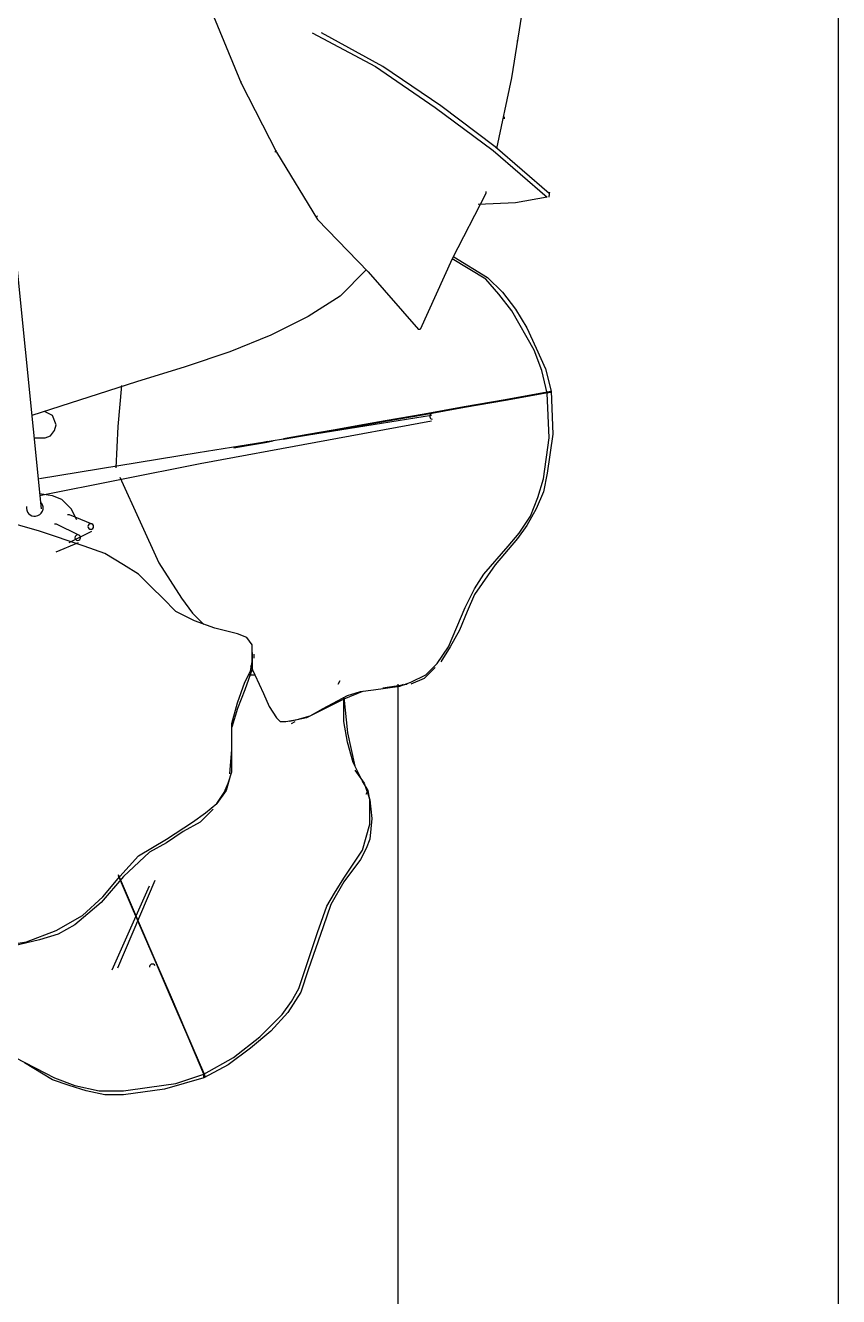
# Model space of a CAD drawing. Header units: millimetres. Extents: x 7649 to 34105, y 3983 to 25377.
# Drawn here: x 15786.7 to 16017.2, y 13234 to 13594.5 of the extents above; entities that cross this region are included whole.
import ezdxf

# ---------------------------------------------------------------- set-up
doc = ezdxf.new("R2010")
doc.units = ezdxf.units.MM

msp = doc.modelspace()

# ---------------------------------------------------------------- linework, layer by layer
at = {"layer": 'GEOMETRY', "color": 7}
for p, q in [((16017.16944, 13049.95556), (16017.16944, 13774.38472)), ((15839.36944, 13598.70139), (15847.83611, 13578.06389)), ((15924.56528, 13579.65139), (15927.74028, 13599.75972)), ((15867.94444, 13592.35139), (15885.93611, 13582.82639)), ((15888.05278, 13582.82639), (15870.59028, 13592.35139)), ((15926.15278, 13589.70556), (15926.15278, 13590.23472)), ((15885.93611, 13582.82639), (15902.86944, 13571.18472)), ((15904.45694, 13571.71389), (15888.05278, 13582.82639)), ((15847.83611, 13578.06389), (15847.83611, 13578.59306)), ((15920.33194, 13559.54306), (15924.56528, 13579.65139)), ((15847.83611, 13578.06389), (15857.89028, 13558.48472)), ((15902.86944, 13571.18472), (15919.27361, 13559.01389)), ((15919.80278, 13560.07222), (15904.45694, 13571.71389)), ((15922.44861, 13568.00972), (15922.44861, 13568.53889)), ((15857.36111, 13558.48472), (15857.89028, 13559.01389)), ((15857.89028, 13558.48472), (15869.53194, 13539.43472)), ((15919.27361, 13559.01389), (15934.61944, 13545.78472)), ((15935.14861, 13546.84306), (15919.80278, 13560.07222)), ((15917.15694, 13546.84306), (15907.63194, 13528.32222)), ((15917.15694, 13547.37222), (15917.15694, 13546.84306)), ((15934.61944, 13545.78472), (15925.62361, 13544.19722)), ((15935.15378, 13545.75062), (15935.18924, 13546.10021)), ((15935.18924, 13546.10021), (15935.22432, 13546.4498)), ((15935.22432, 13546.4498), (15935.25901, 13546.79939)), ((15935.25901, 13546.79939), (15935.29331, 13547.14898)), ((15925.62361, 13544.19722), (15915.04028, 13543.66806)), ((15869.00278, 13539.96389), (15869.53194, 13540.49306)), ((15869.53194, 13539.43472), (15883.81944, 13524.61806)), ((15907.63194, 13528.32222), (15898.63611, 13508.21389)), ((15917.15694, 13522.50139), (15907.63194, 13528.32222)), ((15908.16111, 13528.85139), (15917.68611, 13523.03056)), ((15784.33611, 13525.14722), (15791.21528, 13457.41389)), ((15883.29028, 13525.14722), (15875.88194, 13517.73889)), ((15883.81944, 13524.61806), (15898.10694, 13508.21389)), ((15920.86111, 13518.26806), (15917.15694, 13522.50139)), ((15917.68611, 13523.03056), (15921.91944, 13518.79722)), ((15875.88194, 13517.73889), (15866.88611, 13511.91806)), ((15924.56528, 13513.50556), (15920.86111, 13518.26806)), ((15921.91944, 13518.79722), (15925.62361, 13514.03472)), ((15930.91528, 13502.39306), (15924.56528, 13513.50556)), ((15925.62361, 13514.03472), (15928.79861, 13508.74306)), ((15866.88611, 13511.91806), (15856.30278, 13506.62639)), ((15856.30278, 13506.62639), (15844.66111, 13501.86389)), ((15898.63611, 13508.21389), (15898.10694, 13508.21389)), ((15928.79861, 13508.74306), (15931.44444, 13502.92222)), ((15931.44444, 13502.92222), (15934.09028, 13497.10139)), ((15844.66111, 13501.86389), (15831.96111, 13497.63056)), ((15933.03194, 13496.57222), (15930.91528, 13502.39306)), ((15831.96111, 13497.63056), (15818.20278, 13493.39722)), ((15934.61944, 13490.22222), (15933.03194, 13496.57222)), ((15934.09028, 13497.10139), (15935.67778, 13490.75139)), ((15818.20278, 13493.39722), (15788.56944, 13483.87222)), ((15813.96944, 13492.33889), (15812.91111, 13480.69722)), ((15922.67111, 13488.33667), (15911.01896, 13486.28029)), ((15911.12809, 13486.18022), (15922.78087, 13488.23328)), ((15934.62972, 13490.44693), (15922.67111, 13488.33667)), ((15922.78087, 13488.23328), (15934.74004, 13490.34053)), ((15935.67778, 13490.75139), (15934.61944, 13490.22222)), ((15934.61944, 13490.22222), (15935.67778, 13490.75139)), ((15935.14861, 13477.52222), (15934.61944, 13490.22222)), ((15934.88398, 13490.49151), (15934.62481, 13490.44578)), ((15934.73503, 13490.33993), (15934.99421, 13490.3856)), ((15935.14327, 13490.53727), (15934.88398, 13490.49151)), ((15934.99421, 13490.3856), (15935.25352, 13490.43129)), ((15935.4027, 13490.58305), (15935.14327, 13490.53727)), ((15935.25352, 13490.43129), (15935.51296, 13490.47701)), ((15935.66227, 13490.62885), (15935.4027, 13490.58305)), ((15935.51296, 13490.47701), (15935.77254, 13490.52275)), ((15935.67778, 13490.75139), (15936.20694, 13478.58056)), ((15794.39028, 13483.87222), (15792.27361, 13484.93056)), ((15911.01896, 13486.28029), (15899.67757, 13484.27854)), ((15899.78603, 13484.18212), (15911.12809, 13486.18022)), ((15795.44861, 13481.22639), (15794.39028, 13483.87222)), ((15794.91944, 13479.63889), (15795.44861, 13481.22639)), ((15901.81111, 13483.87222), (15835.66528, 13473.28889)), ((15901.81111, 13482.28472), (15836.19444, 13470.11389)), ((15881.20886, 13481.01834), (15873.92289, 13479.732)), ((15873.96248, 13479.63371), (15881.2818, 13480.92276)), ((15888.65127, 13482.3322), (15881.20886, 13481.01834)), ((15881.2818, 13480.92276), (15888.759, 13482.23972)), ((15899.67757, 13484.27854), (15888.65127, 13482.3322)), ((15888.759, 13482.23972), (15899.78603, 13484.18212)), ((15901.30193, 13483.78555), (15901.29387, 13483.47059)), ((15901.29405, 13483.46954), (15901.38141, 13483.22279)), ((15901.4258, 13484.06335), (15901.30193, 13483.78555)), ((15901.38141, 13483.22279), (15901.5395, 13483.02238)), ((15901.64476, 13484.27447), (15901.4258, 13484.06335)), ((15901.5395, 13483.02238), (15901.75295, 13482.8824)), ((15901.93812, 13484.38937), (15901.64476, 13484.27447)), ((15901.75295, 13482.8824), (15902.00638, 13482.81692)), ((15789.09861, 13477.52222), (15789.62778, 13477.52222)), ((15789.62778, 13477.52222), (15790.15694, 13477.52222)), ((15790.15694, 13477.52222), (15790.68611, 13477.52222)), ((15790.68611, 13477.52222), (15791.21528, 13477.52222)), ((15790.68611, 13477.52222), (15792.27361, 13477.52222)), ((15792.27361, 13477.52222), (15793.86111, 13478.05139)), ((15793.86111, 13478.05139), (15794.91944, 13479.63889)), ((15812.91111, 13480.69722), (15812.38194, 13469.05556)), ((15859.80269, 13477.14027), (15866.80233, 13478.3728)), ((15866.79463, 13478.47339), (15859.82539, 13477.24275)), ((15873.92289, 13479.732), (15866.79463, 13478.47339)), ((15866.80233, 13478.3728), (15873.96248, 13479.63371)), ((15933.56111, 13465.88056), (15935.14861, 13477.52222)), ((15936.20694, 13478.58056), (15934.61944, 13467.46806)), ((15845.80559, 13474.67597), (15846.33397, 13474.76899)), ((15846.47403, 13474.88479), (15846.02652, 13474.80575)), ((15846.33397, 13474.76899), (15846.8634, 13474.86219)), ((15846.92232, 13474.96397), (15846.47403, 13474.88479)), ((15846.8634, 13474.86219), (15847.39389, 13474.95558)), ((15847.37137, 13475.04328), (15846.92232, 13474.96397)), ((15847.82118, 13475.12273), (15847.37137, 13475.04328)), ((15847.39389, 13474.95558), (15847.92545, 13475.04916)), ((15849.71049, 13475.45642), (15847.82118, 13475.12273)), ((15847.92545, 13475.04916), (15850.15524, 13475.44171)), ((15851.6131, 13475.79245), (15849.71049, 13475.45642)), ((15850.15524, 13475.44171), (15852.40351, 13475.83752)), ((15853.52897, 13476.13081), (15851.6131, 13475.79245)), ((15852.40351, 13475.83752), (15854.67021, 13476.2366)), ((15855.45808, 13476.4715), (15853.52897, 13476.13081)), ((15854.67021, 13476.2366), (15856.95531, 13476.63893)), ((15835.66528, 13473.28889), (15790.68611, 13465.88056)), ((15836.19444, 13470.11389), (15790.68611, 13461.11806)), ((15934.61944, 13467.46806), (15933.56111, 13462.17639)), ((15813.44028, 13466.40972), (15819.26111, 13453.70972)), ((15931.97361, 13460.58889), (15933.56111, 13465.88056)), ((15794.39028, 13461.11806), (15790.68611, 13461.64722)), ((15797.03611, 13460.05972), (15794.39028, 13461.11806)), ((15799.68194, 13457.41389), (15797.03611, 13460.05972)), ((15929.85694, 13455.29722), (15931.97361, 13460.58889)), ((15933.56111, 13462.17639), (15931.44444, 13457.41389)), ((15787.01258, 13458.05923), (15786.98773, 13457.51218)), ((15786.98773, 13457.51218), (15787.08651, 13456.98057)), ((15787.08651, 13456.98057), (15787.30263, 13456.48494)), ((15787.30263, 13456.48494), (15787.62979, 13456.04579)), ((15787.62979, 13456.04579), (15788.04859, 13455.69295)), ((15788.04859, 13455.69295), (15788.53042, 13455.44759)), ((15790.21416, 13455.45441), (15790.75646, 13455.74737)), ((15790.75646, 13455.74737), (15791.20547, 13456.16963)), ((15791.20547, 13456.16963), (15791.53522, 13456.70244)), ((15791.59125, 13458.51894), (15791.29483, 13459.071)), ((15791.53522, 13456.70244), (15791.71468, 13457.30279)), ((15791.73227, 13457.91892), (15791.59125, 13458.51894)), ((15791.71468, 13457.30279), (15791.73227, 13457.91892)), ((15798.62361, 13455.82639), (15799.15278, 13455.82639)), ((15799.15278, 13455.82639), (15805.50278, 13453.18056)), ((15801.26944, 13454.23889), (15799.68194, 13457.41389)), ((15931.44444, 13457.41389), (15928.79861, 13452.65139)), ((15790.68611, 13451.06389), (15775.86944, 13455.29722)), ((15788.53042, 13455.44759), (15789.05516, 13455.3172)), ((15789.05516, 13455.3172), (15789.60273, 13455.3093)), ((15789.60455, 13455.30948), (15790.21416, 13455.45441)), ((15794.91944, 13453.18056), (15795.44861, 13453.18056)), ((15795.44861, 13453.18056), (15801.79861, 13450.00556)), ((15804.50691, 13452.69598), (15804.44444, 13452.38711)), ((15804.44444, 13452.3865), (15804.50691, 13452.07763)), ((15804.67704, 13452.94818), (15804.50691, 13452.69598)), ((15804.50691, 13452.07763), (15804.67704, 13451.82543)), ((15804.92931, 13453.11821), (15804.67704, 13452.94818)), ((15805.23819, 13453.18056), (15804.92931, 13453.11821)), ((15805.54708, 13453.11821), (15805.23819, 13453.18056)), ((15805.79935, 13452.94818), (15805.54708, 13453.11821)), ((15805.96948, 13452.69598), (15805.79935, 13452.94818)), ((15805.79935, 13451.82543), (15805.96948, 13452.07763)), ((15806.03194, 13452.38711), (15805.96948, 13452.69598)), ((15805.96948, 13452.07763), (15806.03194, 13452.3865)), ((15819.26111, 13453.70972), (15824.55278, 13442.06806)), ((15928.79861, 13452.65139), (15926.15278, 13448.94722)), ((15926.68194, 13450.53472), (15929.85694, 13455.29722)), ((15803.38611, 13446.83056), (15790.68611, 13451.06389)), ((15799.15278, 13447.88889), (15805.50278, 13451.06389)), ((15800.80274, 13449.52098), (15800.74028, 13449.21211)), ((15800.74028, 13449.2115), (15800.80274, 13448.90263)), ((15800.97287, 13449.77318), (15800.80274, 13449.52098)), ((15800.80274, 13448.90263), (15800.97287, 13448.65043)), ((15801.22514, 13449.94321), (15800.97287, 13449.77318)), ((15800.97287, 13448.65043), (15801.22514, 13448.4804)), ((15801.53403, 13450.00556), (15801.22514, 13449.94321)), ((15801.22514, 13448.4804), (15801.53403, 13448.41806)), ((15801.84292, 13449.94321), (15801.53403, 13450.00556)), ((15801.53403, 13448.41806), (15801.84292, 13448.4804)), ((15802.09519, 13449.77318), (15801.84292, 13449.94321)), ((15801.84292, 13448.4804), (15802.09519, 13448.65043)), ((15802.26531, 13449.52098), (15802.09519, 13449.77318)), ((15802.09519, 13448.65043), (15802.26531, 13448.90263)), ((15802.32778, 13449.21211), (15802.26531, 13449.52098)), ((15802.26531, 13448.90263), (15802.32778, 13449.2115)), ((15804.67704, 13451.82543), (15804.92931, 13451.6554)), ((15804.92931, 13451.6554), (15805.23819, 13451.59306)), ((15805.23819, 13451.59306), (15805.54708, 13451.6554)), ((15805.54708, 13451.6554), (15805.79935, 13451.82543)), ((15926.15278, 13448.94722), (15919.80278, 13441.53889)), ((15923.50694, 13446.83056), (15926.68194, 13450.53472)), ((15795.44861, 13445.24306), (15801.79861, 13447.88889)), ((15809.20694, 13444.71389), (15803.38611, 13446.83056)), ((15916.62778, 13438.89306), (15923.50694, 13446.83056)), ((15814.49861, 13441.53889), (15809.20694, 13444.71389)), ((15818.73194, 13438.89306), (15814.49861, 13441.53889)), ((15824.55278, 13442.06806), (15830.90278, 13432.01389)), ((15919.80278, 13441.53889), (15913.98194, 13433.07222)), ((15822.43611, 13435.18889), (15818.73194, 13438.89306)), ((15913.98194, 13434.65972), (15916.62778, 13438.89306)), ((15825.61111, 13432.01389), (15822.43611, 13435.18889)), ((15911.33611, 13429.36806), (15913.98194, 13434.65972)), ((15829.31528, 13428.30972), (15825.61111, 13432.01389)), ((15830.90278, 13432.01389), (15834.07778, 13427.78056)), ((15913.98194, 13433.07222), (15911.86528, 13428.30972)), ((15834.60694, 13425.66389), (15829.31528, 13428.30972)), ((15834.07778, 13427.78056), (15837.25278, 13424.60556)), ((15906.57361, 13418.25556), (15911.33611, 13429.36806)), ((15911.86528, 13428.30972), (15909.74861, 13423.01806)), ((15840.42778, 13423.54722), (15834.60694, 13425.66389)), ((15846.77778, 13421.95972), (15840.42778, 13423.54722)), ((15849.42361, 13420.90139), (15846.77778, 13421.95972)), ((15851.01111, 13418.78472), (15849.42361, 13420.90139)), ((15909.74861, 13423.01806), (15907.10278, 13418.25556)), ((15851.01111, 13416.66806), (15851.01111, 13418.78472)), ((15851.01111, 13414.02222), (15851.01111, 13416.66806)), ((15851.01111, 13416.66806), (15851.01111, 13411.90556)), ((15851.54028, 13415.08056), (15851.54028, 13416.13889)), ((15903.39861, 13413.49306), (15906.57361, 13418.25556)), ((15907.10278, 13418.25556), (15904.45694, 13414.02222)), ((15850.48194, 13411.37639), (15851.01111, 13414.02222)), ((15850.48194, 13412.96389), (15854.18611, 13405.02639)), ((15902.86944, 13412.43472), (15899.69444, 13409.25972)), ((15900.22361, 13410.31806), (15903.39861, 13413.49306)), ((15851.01111, 13411.90556), (15848.89444, 13406.08472)), ((15848.89444, 13408.20139), (15850.48194, 13411.37639)), ((15849.95278, 13410.31806), (15851.54028, 13410.31806)), ((15895.99028, 13408.20139), (15900.22361, 13410.31806)), ((15899.69444, 13409.25972), (15895.99028, 13407.67222)), ((15846.77778, 13402.38056), (15848.89444, 13408.20139)), ((15848.89444, 13406.08472), (15846.77778, 13400.79306)), ((15875.35278, 13407.67222), (15875.88194, 13408.73056)), ((15882.23194, 13405.55556), (15876.94028, 13403.43889)), ((15877.99861, 13404.49722), (15881.70278, 13405.55556)), ((15881.70278, 13405.55556), (15885.40694, 13406.08472)), ((15885.40694, 13406.08472), (15892.81528, 13407.14306)), ((15888.05278, 13406.61389), (15894.93194, 13407.67222)), ((15892.28611, 13407.67222), (15892.28611, 13174.83889)), ((15892.81528, 13407.14306), (15895.99028, 13408.20139)), ((15892.81528, 13407.14306), (15893.87361, 13407.67222)), ((15845.19028, 13396.55972), (15846.77778, 13402.38056)), ((15854.18611, 13405.02639), (15855.77361, 13401.32222)), ((15871.11944, 13400.79306), (15877.99861, 13404.49722)), ((15876.94028, 13403.43889), (15871.64861, 13400.79306)), ((15876.94028, 13397.08889), (15876.94028, 13403.96806)), ((15876.94028, 13403.96806), (15877.99861, 13393.91389)), ((15846.77778, 13400.79306), (15845.19028, 13395.50139)), ((15855.77361, 13401.32222), (15857.89028, 13398.14722)), ((15857.89028, 13398.14722), (15858.94861, 13397.08889)), ((15866.35694, 13398.14722), (15861.59444, 13397.08889)), ((15863.71111, 13397.61806), (15867.41528, 13398.67639)), ((15871.64861, 13400.79306), (15866.35694, 13398.14722)), ((15867.41528, 13398.67639), (15871.11944, 13400.79306)), ((15845.19028, 13385.44722), (15845.19028, 13396.55972)), ((15858.94861, 13397.08889), (15860.53611, 13397.08889)), ((15860.53611, 13397.08889), (15863.71111, 13397.61806)), ((15862.12361, 13396.55972), (15863.18194, 13397.08889)), ((15877.99861, 13391.26806), (15876.94028, 13397.08889)), ((15877.99861, 13393.91389), (15880.11528, 13384.38889)), ((15879.58611, 13385.44722), (15877.99861, 13391.26806)), ((15844.66111, 13382.27222), (15845.19028, 13389.15139)), ((15845.19028, 13382.80139), (15845.19028, 13385.44722)), ((15845.19028, 13383.33056), (15845.19028, 13384.38889)), ((15882.23194, 13380.15556), (15879.58611, 13385.44722)), ((15844.66111, 13381.21389), (15843.60278, 13377.50972)), ((15844.13194, 13379.62639), (15845.19028, 13382.80139)), ((15880.11528, 13383.33056), (15882.76111, 13379.62639)), ((15883.81944, 13377.50972), (15882.23194, 13380.15556)), ((15843.60278, 13377.50972), (15840.95694, 13373.80556)), ((15840.95694, 13373.80556), (15843.07361, 13376.98056)), ((15843.07361, 13376.98056), (15844.13194, 13379.62639)), ((15882.76111, 13379.62639), (15884.34861, 13374.86389)), ((15883.29028, 13376.45139), (15883.81944, 13377.50972)), ((15884.34861, 13374.86389), (15883.81944, 13377.50972)), ((15837.78194, 13371.15972), (15840.95694, 13373.80556)), ((15884.34861, 13367.98472), (15884.34861, 13374.86389)), ((15884.34861, 13374.86389), (15884.87778, 13369.57222)), ((15834.07778, 13368.51389), (15837.78194, 13371.15972)), ((15839.89861, 13372.21806), (15836.19444, 13368.51389)), ((15884.87778, 13369.57222), (15884.34861, 13363.75139)), ((15826.66944, 13363.75139), (15834.07778, 13368.51389)), ((15831.43194, 13365.86806), (15826.66944, 13362.69306)), ((15836.19444, 13368.51389), (15831.43194, 13365.86806)), ((15883.29028, 13364.28056), (15884.34861, 13367.98472)), ((15818.73194, 13358.98889), (15826.66944, 13363.75139)), ((15826.66944, 13362.69306), (15821.90694, 13360.04722)), ((15882.23194, 13360.57639), (15883.29028, 13364.28056)), ((15884.34861, 13363.75139), (15883.29028, 13361.10556)), ((15813.44028, 13353.16806), (15818.73194, 13358.98889)), ((15821.90694, 13360.04722), (15814.49861, 13353.16806)), ((15876.94028, 13352.63889), (15882.23194, 13360.57639)), ((15883.29028, 13361.10556), (15881.70278, 13357.93056)), ((15881.70278, 13357.93056), (15876.94028, 13351.58056)), ((15814.49861, 13353.16806), (15808.14861, 13345.75972)), ((15808.67778, 13347.34722), (15813.44028, 13353.16806)), ((15812.91111, 13327.23889), (15823.49444, 13352.10972)), ((15813.02261, 13353.38501), (15814.43227, 13350.1115)), ((15814.49358, 13350.32871), (15813.08687, 13353.59154)), ((15876.94028, 13351.58056), (15873.23611, 13345.23056)), ((15874.29444, 13348.40556), (15876.94028, 13352.63889)), ((15811.32361, 13326.70972), (15821.90694, 13350.52222)), ((15814.43227, 13350.1115), (15815.85668, 13346.80382)), ((15815.9149, 13347.03193), (15814.49358, 13350.32871)), ((15872.17778, 13344.70139), (15874.29444, 13348.40556)), ((15802.85694, 13342.05556), (15808.67778, 13347.34722)), ((15808.14861, 13345.75972), (15804.44444, 13342.58472)), ((15815.85668, 13346.80382), (15817.29577, 13343.46212)), ((15817.35076, 13343.70135), (15815.9149, 13347.03193)), ((15869.53194, 13337.29306), (15872.17778, 13344.70139)), ((15873.23611, 13345.23056), (15871.11944, 13338.88056)), ((15795.44861, 13337.82222), (15802.85694, 13342.05556)), ((15804.44444, 13342.58472), (15800.74028, 13339.40972)), ((15817.29577, 13343.46212), (15818.74947, 13340.08656)), ((15818.80112, 13340.33709), (15817.35076, 13343.70135)), ((15823.23362, 13330.05507), (15818.80112, 13340.33709)), ((15786.98194, 13334.64722), (15795.44861, 13337.82222)), ((15795.97778, 13336.76389), (15790.68611, 13335.17639)), ((15800.74028, 13339.40972), (15795.97778, 13336.76389)), ((15818.76819, 13340.04307), (15823.19276, 13329.76938)), ((15864.24028, 13321.41806), (15869.53194, 13337.29306)), ((15871.11944, 13338.88056), (15866.88611, 13326.70972)), ((15777.45694, 13333.05972), (15786.98194, 13334.64722)), ((15790.68611, 13335.17639), (15779.57361, 13332.53056)), ((15823.19276, 13329.76938), (15827.74378, 13319.2026)), ((15827.79257, 13319.47918), (15823.23362, 13330.05507)), ((15821.92063, 13327.65058), (15821.91526, 13327.38888)), ((15822.00771, 13327.89053), (15821.92063, 13327.65058)), ((15822.16634, 13328.09051), (15822.00771, 13327.89053)), ((15822.38635, 13328.23233), (15822.16634, 13328.09051)), ((15822.69568, 13328.29741), (15822.38733, 13328.23275)), ((15822.99454, 13328.24083), (15822.69568, 13328.29741)), ((15823.2504, 13328.07635), (15822.99454, 13328.24083)), ((15823.42976, 13327.81732), (15823.2504, 13328.07635)), ((15866.88611, 13326.70972), (15864.76944, 13320.35972)), ((15827.74378, 13319.2026), (15832.41953, 13308.34675)), ((15832.47623, 13308.61345), (15827.79257, 13319.47918)), ((15864.76944, 13320.35972), (15861.06528, 13314.53889)), ((15862.12361, 13317.71389), (15864.24028, 13321.41806)), ((15859.47778, 13314.00972), (15862.12361, 13317.71389)), ((15853.12778, 13307.65972), (15859.47778, 13314.00972)), ((15861.06528, 13314.53889), (15856.30278, 13309.24722)), ((15832.41953, 13308.34675), (15837.2183, 13297.20582)), ((15837.28286, 13297.4619), (15832.47623, 13308.61345)), ((15856.30278, 13309.24722), (15850.48194, 13304.48472)), ((15850.48194, 13304.48472), (15844.13194, 13299.72222)), ((15845.71944, 13301.83889), (15853.12778, 13307.65972)), ((15783.80694, 13301.83889), (15794.91944, 13296.01806)), ((15837.25278, 13297.07639), (15845.71944, 13301.83889)), ((15794.39028, 13295.48889), (15786.45278, 13300.25139)), ((15829.31528, 13294.43056), (15837.25278, 13297.07639)), ((15837.23738, 13297.1622), (15837.33629, 13296.93259)), ((15844.13194, 13299.72222), (15837.25278, 13296.01806)), ((15837.25278, 13296.01806), (15837.25278, 13297.07639)), ((15837.25278, 13296.01806), (15837.25278, 13297.07639)), ((15837.38478, 13297.22473), (15837.28061, 13297.46642)), ((15837.489, 13296.98294), (15837.38478, 13297.22473)), ((15799.15278, 13293.90139), (15794.39028, 13295.48889)), ((15794.91944, 13296.01806), (15800.74028, 13293.90139)), ((15803.91528, 13292.31389), (15799.15278, 13293.90139)), ((15800.74028, 13293.90139), (15807.61944, 13292.31389)), ((15821.90694, 13293.37222), (15829.31528, 13294.43056)), ((15837.25278, 13296.01806), (15826.14028, 13292.84306)), ((15837.33629, 13296.93259), (15837.43525, 13296.70285)), ((15837.43525, 13296.70285), (15837.53426, 13296.47299)), ((15837.59327, 13296.74102), (15837.489, 13296.98294)), ((15837.53426, 13296.47299), (15837.63332, 13296.24301)), ((15837.6976, 13296.49897), (15837.59327, 13296.74102)), ((15809.20694, 13291.25556), (15803.91528, 13292.31389)), ((15807.61944, 13292.31389), (15814.49861, 13292.31389)), ((15814.49861, 13291.25556), (15809.20694, 13291.25556)), ((15814.49861, 13292.31389), (15821.90694, 13293.37222)), ((15826.14028, 13292.84306), (15814.49861, 13291.25556))]:
    msp.add_line(p, q, dxfattribs=at)

doc.saveas('drawing.dxf')
